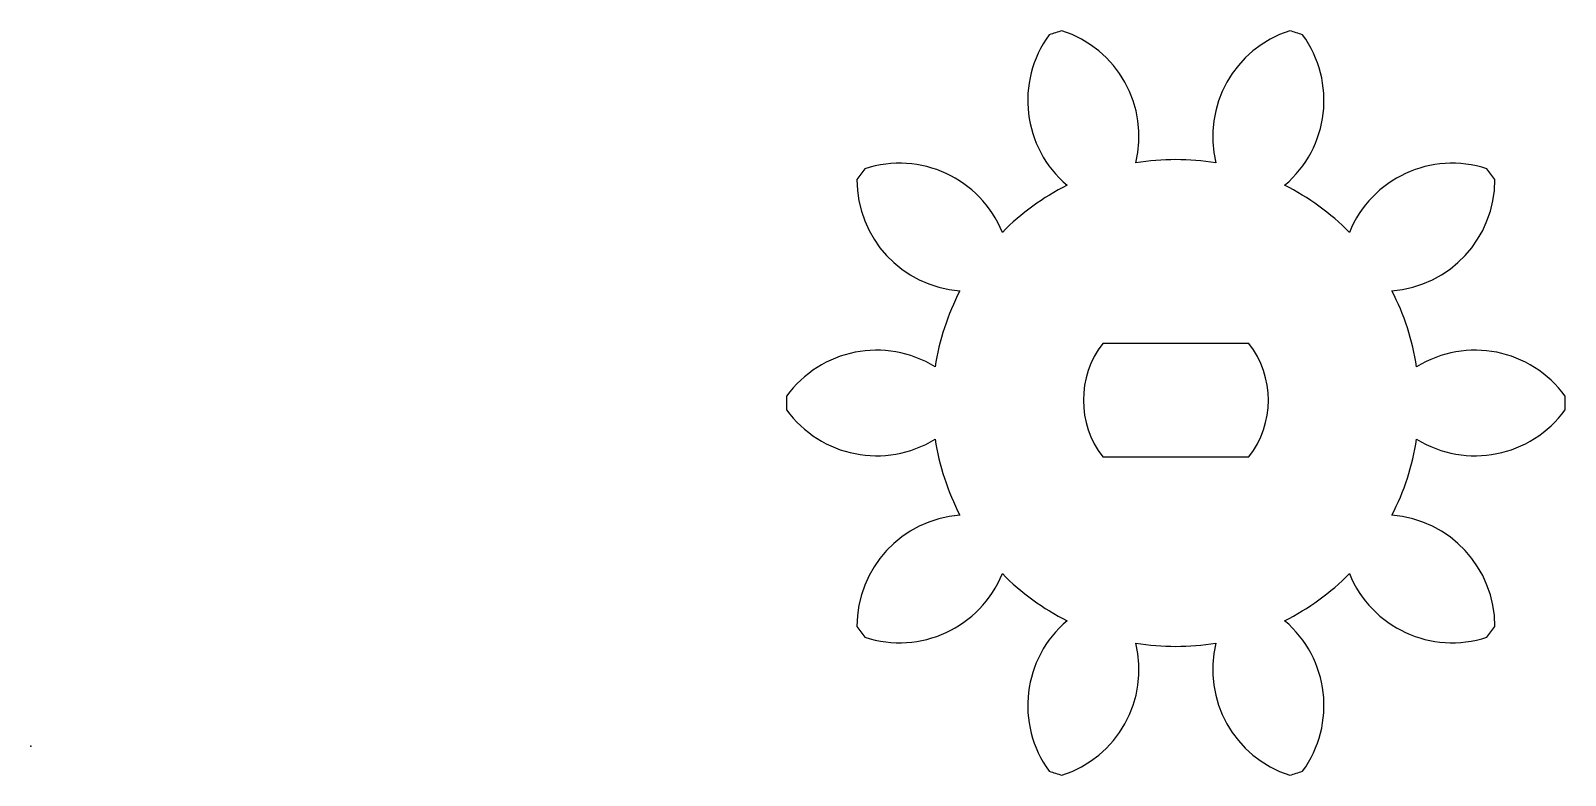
# Model space of a CAD drawing. Header units: millimetres. Extents: x 0 to 47.3, y -0.9 to 22.1.
import ezdxf

# ---------------------------------------------------------------- set-up
doc = ezdxf.new("R2010")
doc.units = ezdxf.units.MM
doc.header["$MEASUREMENT"] = 0
doc.layers.add('spiral v1_Sketch1', color=7, linetype='Continuous')

msp = doc.modelspace()

# ---------------------------------------------------------------- linework, layer by layer
at = {"layer": 'spiral v1_Sketch1'}
for p, q in [((37.539, 12.415), (33.039, 12.415)), ((33.039, 8.915), (37.539, 8.915))]:
    msp.add_line(p, q, dxfattribs=at)
for points in [[(31.385, 21.925), (30.324, 20.474), (30.566, 18.449), (31.939, 17.288)], [(31.779, 22.053), (31.647, 22.013), (31.515, 21.97), (31.385, 21.925)], [(34.056, 17.976), (34.484, 19.722), (33.49, 21.502), (31.779, 22.053)], [(38.8, 22.053), (37.089, 21.502), (36.094, 19.722), (36.523, 17.976)], [(38.64, 17.288), (40.013, 18.449), (40.255, 20.474), (39.194, 21.925)], [(39.194, 21.925), (39.063, 21.97), (38.932, 22.013), (38.8, 22.053)], [(29.943, 15.838), (29.263, 17.503), (27.413, 18.358), (25.704, 17.798)], [(36.523, 17.976), (35.706, 18.112), (34.873, 18.112), (34.056, 17.976)], [(44.874, 17.798), (43.166, 18.358), (41.315, 17.503), (40.635, 15.838)], [(25.704, 17.798), (25.621, 17.688), (25.54, 17.576), (25.461, 17.463)], [(45.118, 17.463), (45.039, 17.576), (44.957, 17.688), (44.874, 17.798)], [(25.461, 17.463), (25.456, 15.665), (26.842, 14.169), (28.635, 14.037)], [(31.939, 17.288), (31.198, 16.918), (30.524, 16.428), (29.943, 15.838)], [(40.635, 15.838), (40.055, 16.428), (39.381, 16.918), (38.64, 17.288)], [(41.944, 14.037), (43.737, 14.169), (45.123, 15.665), (45.118, 17.463)], [(28.635, 14.037), (28.253, 13.303), (27.995, 12.51), (27.872, 11.691)], [(42.706, 11.691), (42.583, 12.51), (42.326, 13.303), (41.944, 14.037)], [(27.872, 11.691), (26.344, 12.638), (24.344, 12.243), (23.291, 10.785)], [(33.039, 12.415), (32.239, 11.386), (32.239, 9.944), (33.039, 8.915)], [(37.539, 8.915), (38.34, 9.944), (38.34, 11.386), (37.539, 12.415)], [(47.288, 10.785), (46.235, 12.243), (44.235, 12.638), (42.706, 11.691)], [(23.291, 10.785), (23.289, 10.647), (23.289, 10.509), (23.291, 10.371)], [(47.288, 10.371), (47.29, 10.509), (47.29, 10.647), (47.288, 10.785)], [(23.291, 10.371), (24.344, 8.914), (26.344, 8.518), (27.872, 9.465)], [(42.706, 9.465), (44.235, 8.518), (46.235, 8.914), (47.288, 10.371)], [(27.872, 9.465), (27.995, 8.646), (28.253, 7.854), (28.635, 7.119)], [(41.944, 7.119), (42.326, 7.854), (42.583, 8.646), (42.706, 9.465)], [(28.635, 7.119), (26.842, 6.987), (25.456, 5.491), (25.461, 3.693)], [(45.118, 3.693), (45.123, 5.491), (43.737, 6.987), (41.944, 7.119)], [(25.704, 3.358), (27.413, 2.798), (29.263, 3.653), (29.943, 5.318)], [(29.943, 5.318), (30.524, 4.728), (31.198, 4.238), (31.939, 3.868)], [(38.64, 3.868), (39.381, 4.238), (40.055, 4.728), (40.635, 5.318)], [(40.635, 5.318), (41.315, 3.653), (43.166, 2.798), (44.874, 3.358)], [(31.939, 3.868), (30.566, 2.707), (30.324, 0.683), (31.385, -0.769)], [(39.194, -0.769), (40.255, 0.683), (40.013, 2.707), (38.64, 3.868)], [(25.461, 3.693), (25.54, 3.58), (25.621, 3.468), (25.704, 3.358)], [(44.874, 3.358), (44.957, 3.468), (45.039, 3.58), (45.118, 3.693)], [(31.779, -0.897), (33.49, -0.346), (34.484, 1.434), (34.056, 3.18)], [(34.056, 3.18), (34.873, 3.044), (35.706, 3.044), (36.523, 3.18)], [(36.523, 3.18), (36.094, 1.434), (37.089, -0.346), (38.8, -0.897)], [(31.385, -0.769), (31.515, -0.814), (31.647, -0.856), (31.779, -0.897)], [(38.8, -0.897), (38.932, -0.856), (39.063, -0.814), (39.194, -0.769)]]:
    msp.add_open_spline(points, degree=3, dxfattribs=at)
msp.add_point((0, 0), dxfattribs=at)

doc.saveas('drawing.dxf')
